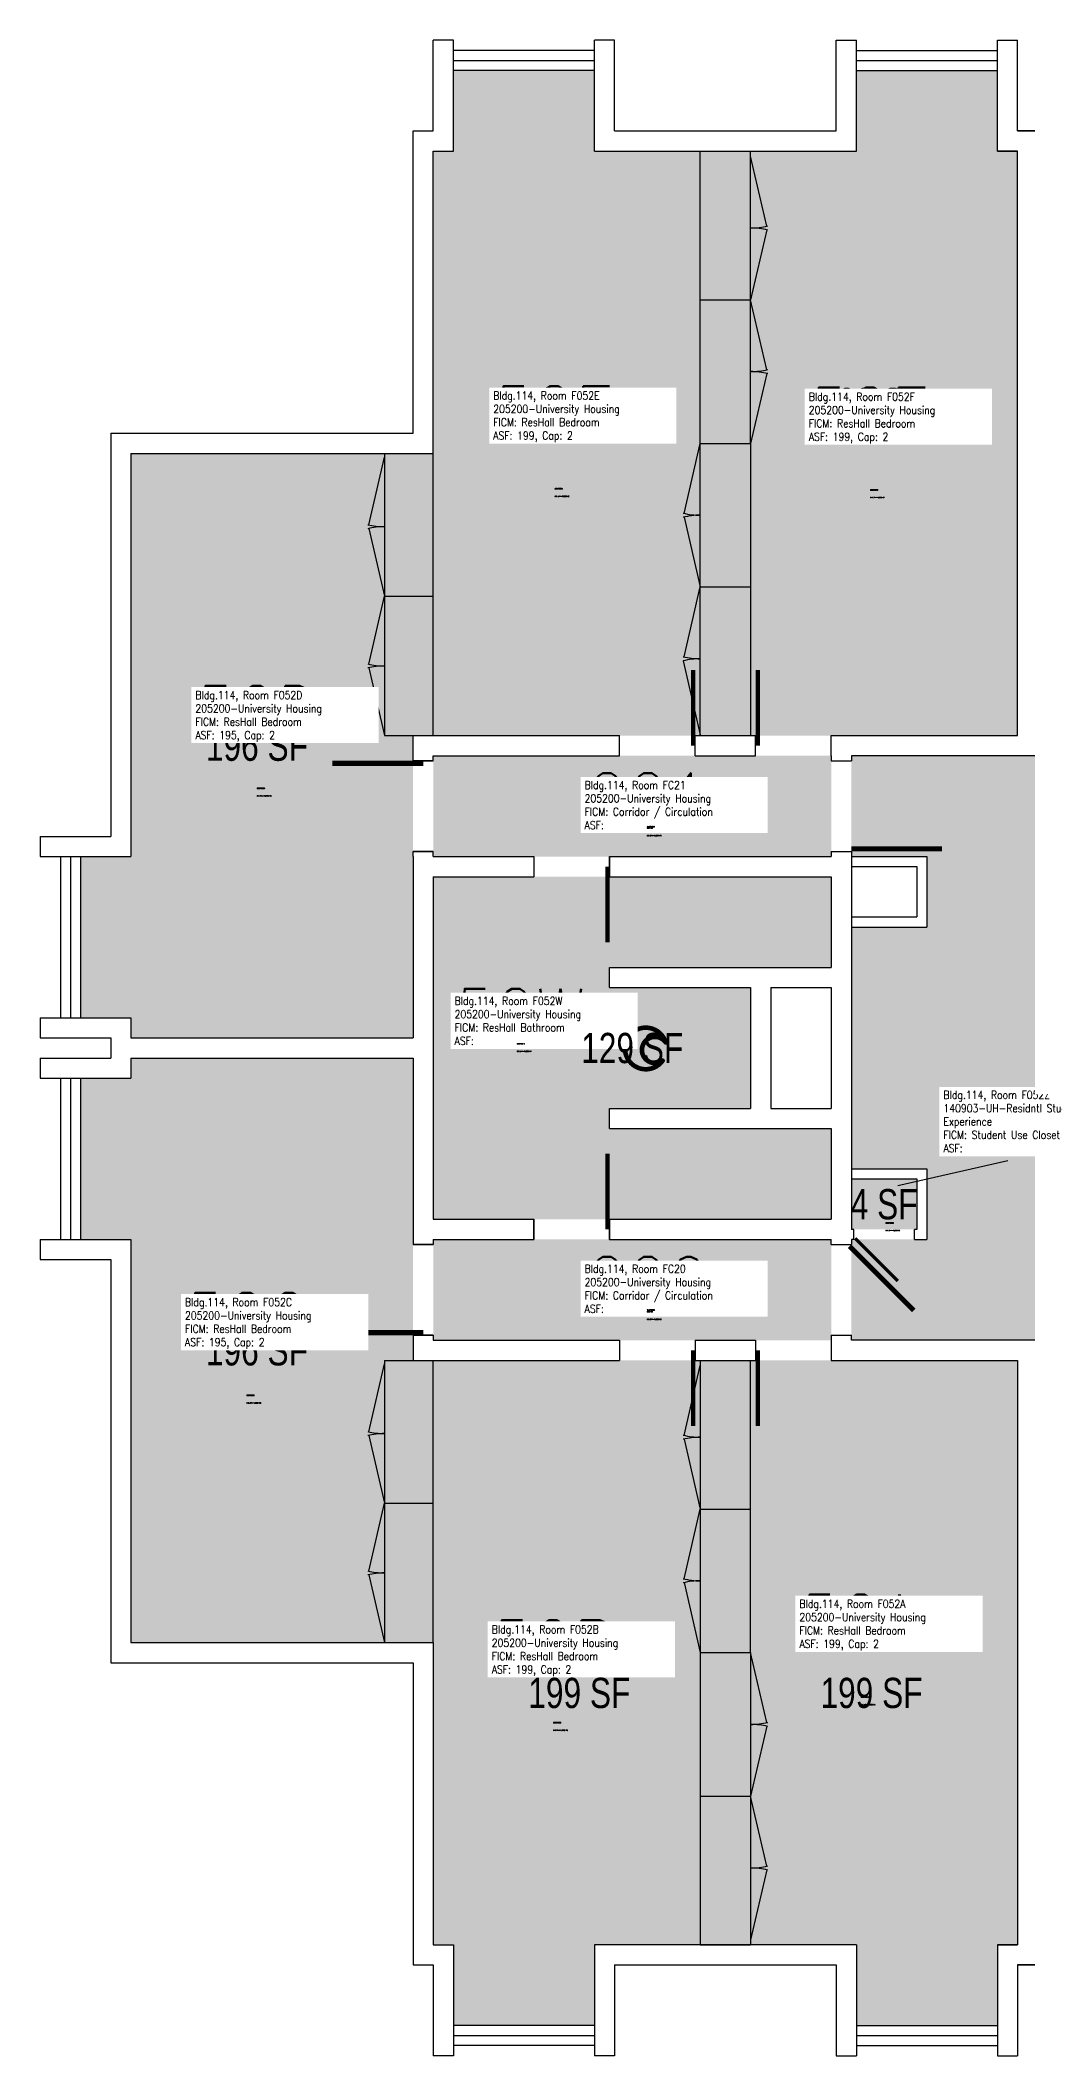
# Model space of a CAD drawing. Header units: inches. Extents: x 0 to 3144, y 0 to 2660.
# Drawn here: x 2260 to 2652, y 1860 to 2660 of the extents above; entities that cross this region are included whole.
import ezdxf
from ezdxf.enums import TextEntityAlignment as Align

# ---------------------------------------------------------------- set-up
doc = ezdxf.new("R2010")
doc.units = ezdxf.units.IN
doc.header["$LTSCALE"] = 10
doc.header["$MEASUREMENT"] = 0
doc.layers.get('0').update_dxf_attribs({"linetype": 'CONTINUOUS'})
for name, color, linetype in [('A-DOOR', 2, 'CONTINUOUS'), ('A-FLOR', 3, 'CONTINUOUS'), ('A-GLAZ', 1, 'CONTINUOUS'), ('A-GLAZ-SILL', 2, 'CONTINUOUS'), ('A-IDEN-CNUM', 7, 'CONTINUOUS'), ('A-IDEN-ICON', 4, 'CONTINUOUS'), ('A-IDEN-RNUM', 7, 'CONTINUOUS'), ('A-IDEN-SNUM', 4, 'CONTINUOUS'), ('A-IDEN-VNUM', 4, 'CONTINUOUS'), ('A-WALL', 5, 'CONTINUOUS'), ('AREA-TEXT', 3, 'CONTINUOUS'), ('Rooms-Category-Color', 7, 'CONTINUOUS'), ('Rooms-College-Color', 7, 'CONTINUOUS'), ('Rooms-Department-Color', 7, 'CONTINUOUS'), ('Rooms-Division-Color', 7, 'CONTINUOUS'), ('Rooms-Information', 7, 'CONTINUOUS')]:
    doc.layers.add(name, color=color, linetype=linetype)
doc.styles.add('AREA', font='arial.ttf', dxfattribs={"width": 0.75, "height": 24})
doc.styles.add('ROOMSNUMBER', font='txt.shx', dxfattribs={"height": 0.03})
doc.styles.add('ROOMVNUMBER', font='simplex.shx', dxfattribs={"width": 0.85})

# ---------------------------------------------------------------- blocks, each defined once
blk = doc.blocks.new('CPBATH')
at = {"color": 0, "linetype": 'ByBlock', "const_width": 0.0127}
for points in [[(0.0571, 0.0168, 0.861492), (-0.0551, 0, 1)], [(-0.0551, 0, 0.726902), (0.0487, -0.0337, 1)], [(0.0571, 0.0168, 0.729002), (-0.0084, -0.0042, 1)], [(-0.0084, -0.0042, 0.609468), (0.0487, -0.0337, 1)]]:
    blk.add_lwpolyline(points, format="xyb", dxfattribs=at)
at = {"color": 0, "linetype": 'ByBlock', "const_width": 0.00637}
for points in [[(0.0544, 0.0152, 1), (0.0599, 0.0184, 1)], [(0.0459, -0.0353, 1), (0.0515, -0.0321, 1)]]:
    blk.add_lwpolyline(points, format="xyb", close=True, dxfattribs=at)

msp = doc.modelspace()

# ---------------------------------------------------------------- hatches: boundary and pattern name
at = {"layer": 'Rooms-Category-Color', "true_color": 0x728ef3}
for points in [[(2416, 2384), (2416, 2616), (2424, 2616), (2424, 2648), (2480, 2648), (2480, 2616), (2532, 2616), (2532, 2384)], [(2648, 2384), (2648, 2616), (2640, 2616), (2640, 2648), (2584, 2648), (2584, 2616), (2532, 2616), (2532, 2384)], [(2408, 2264), (2408, 2384), (2416, 2384), (2416, 2496), (2296, 2496), (2296, 2336), (2276, 2336), (2276, 2272), (2296, 2272), (2296, 2264)], [(2822, 2212), (2822, 2308), (2792.01, 2308), (2792, 2336), (2822, 2336), (2822, 2376), (2582, 2376), (2582, 2336), (2612, 2336), (2612, 2308), (2582, 2308), (2582, 2212), (2612, 2212), (2612, 2184), (2582, 2184), (2582, 2144), (2822, 2144), (2822, 2182), (2822, 2208), (2796, 2208), (2796, 2184), (2792, 2184), (2792, 2212)], [(2416, 2328), (2416, 2192), (2574, 2192), (2574, 2228), (2486, 2228), (2486, 2236), (2542, 2236), (2542, 2284), (2486, 2284), (2486, 2292), (2574, 2292), (2574, 2328)], [(2408, 2256), (2408, 2136), (2416, 2136), (2416, 2024), (2296, 2024), (2296, 2184), (2276, 2184), (2276, 2248), (2296, 2248), (2296, 2256)], [(2582, 2208), (2582, 2188), (2608, 2188), (2608, 2208)], [(2416, 2136), (2416, 1904), (2424, 1904), (2424, 1872), (2480, 1872), (2480, 1904), (2532, 1904), (2532, 2136)], [(2648, 2136), (2648, 1904), (2640, 1904), (2640, 1872), (2584, 1872), (2584, 1904), (2532, 1904), (2532, 2136)]]:
    msp.add_hatch(color=171, dxfattribs=at).paths.add_polyline_path(points)
at = {"layer": 'Rooms-Category-Color', "true_color": 0xadadad}
for points in [[(2416, 2336), (2416, 2376), (2574, 2376), (2574, 2336)], [(2416, 2144), (2416, 2184), (2574, 2184), (2574, 2144)]]:
    msp.add_hatch(color=253, dxfattribs=at).paths.add_polyline_path(points)
at = {"layer": 'Rooms-College-Color', "true_color": 0xadadad}
for points in [[(2416, 2384), (2416, 2616), (2424, 2616), (2424, 2648), (2480, 2648), (2480, 2616), (2532, 2616), (2532, 2384)], [(2648, 2384), (2648, 2616), (2640, 2616), (2640, 2648), (2584, 2648), (2584, 2616), (2532, 2616), (2532, 2384)], [(2408, 2264), (2408, 2384), (2416, 2384), (2416, 2496), (2296, 2496), (2296, 2336), (2276, 2336), (2276, 2272), (2296, 2272), (2296, 2264)], [(2416, 2336), (2416, 2376), (2574, 2376), (2574, 2336)], [(2822, 2212), (2822, 2308), (2792.01, 2308), (2792, 2336), (2822, 2336), (2822, 2376), (2582, 2376), (2582, 2336), (2612, 2336), (2612, 2308), (2582, 2308), (2582, 2212), (2612, 2212), (2612, 2184), (2582, 2184), (2582, 2144), (2822, 2144), (2822, 2182), (2822, 2208), (2796, 2208), (2796, 2184), (2792, 2184), (2792, 2212)], [(2416, 2328), (2416, 2192), (2574, 2192), (2574, 2228), (2486, 2228), (2486, 2236), (2542, 2236), (2542, 2284), (2486, 2284), (2486, 2292), (2574, 2292), (2574, 2328)], [(2408, 2256), (2408, 2136), (2416, 2136), (2416, 2024), (2296, 2024), (2296, 2184), (2276, 2184), (2276, 2248), (2296, 2248), (2296, 2256)], [(2582, 2208), (2582, 2188), (2608, 2188), (2608, 2208)], [(2416, 2144), (2416, 2184), (2574, 2184), (2574, 2144)], [(2416, 2136), (2416, 1904), (2424, 1904), (2424, 1872), (2480, 1872), (2480, 1904), (2532, 1904), (2532, 2136)], [(2648, 2136), (2648, 1904), (2640, 1904), (2640, 1872), (2584, 1872), (2584, 1904), (2532, 1904), (2532, 2136)]]:
    msp.add_hatch(color=253, dxfattribs=at).paths.add_polyline_path(points)
at = {"layer": 'Rooms-Department-Color', "true_color": 0x604aed}
for points in [[(2416, 2384), (2416, 2616), (2424, 2616), (2424, 2648), (2480, 2648), (2480, 2616), (2532, 2616), (2532, 2384)], [(2648, 2384), (2648, 2616), (2640, 2616), (2640, 2648), (2584, 2648), (2584, 2616), (2532, 2616), (2532, 2384)], [(2408, 2264), (2408, 2384), (2416, 2384), (2416, 2496), (2296, 2496), (2296, 2336), (2276, 2336), (2276, 2272), (2296, 2272), (2296, 2264)], [(2822, 2212), (2822, 2308), (2792.01, 2308), (2792, 2336), (2822, 2336), (2822, 2376), (2582, 2376), (2582, 2336), (2612, 2336), (2612, 2308), (2582, 2308), (2582, 2212), (2612, 2212), (2612, 2184), (2582, 2184), (2582, 2144), (2822, 2144), (2822, 2182), (2822, 2208), (2796, 2208), (2796, 2184), (2792, 2184), (2792, 2212)], [(2416, 2328), (2416, 2192), (2574, 2192), (2574, 2228), (2486, 2228), (2486, 2236), (2542, 2236), (2542, 2284), (2486, 2284), (2486, 2292), (2574, 2292), (2574, 2328)], [(2408, 2256), (2408, 2136), (2416, 2136), (2416, 2024), (2296, 2024), (2296, 2184), (2276, 2184), (2276, 2248), (2296, 2248), (2296, 2256)], [(2582, 2208), (2582, 2188), (2608, 2188), (2608, 2208)], [(2416, 2136), (2416, 1904), (2424, 1904), (2424, 1872), (2480, 1872), (2480, 1904), (2532, 1904), (2532, 2136)], [(2648, 2136), (2648, 1904), (2640, 1904), (2640, 1872), (2584, 1872), (2584, 1904), (2532, 1904), (2532, 2136)]]:
    msp.add_hatch(color=173, dxfattribs=at).paths.add_polyline_path(points)
at = {"layer": 'Rooms-Department-Color', "true_color": 0xacacac}
for points in [[(2416, 2336), (2416, 2376), (2574, 2376), (2574, 2336)], [(2416, 2144), (2416, 2184), (2574, 2184), (2574, 2144)]]:
    msp.add_hatch(color=253, dxfattribs=at).paths.add_polyline_path(points)
at = {"layer": 'Rooms-Division-Color', "true_color": 0x604aed}
for points in [[(2416, 2384), (2416, 2616), (2424, 2616), (2424, 2648), (2480, 2648), (2480, 2616), (2532, 2616), (2532, 2384)], [(2648, 2384), (2648, 2616), (2640, 2616), (2640, 2648), (2584, 2648), (2584, 2616), (2532, 2616), (2532, 2384)], [(2408, 2264), (2408, 2384), (2416, 2384), (2416, 2496), (2296, 2496), (2296, 2336), (2276, 2336), (2276, 2272), (2296, 2272), (2296, 2264)], [(2822, 2212), (2822, 2308), (2792.01, 2308), (2792, 2336), (2822, 2336), (2822, 2376), (2582, 2376), (2582, 2336), (2612, 2336), (2612, 2308), (2582, 2308), (2582, 2212), (2612, 2212), (2612, 2184), (2582, 2184), (2582, 2144), (2822, 2144), (2822, 2182), (2822, 2208), (2796, 2208), (2796, 2184), (2792, 2184), (2792, 2212)], [(2416, 2328), (2416, 2192), (2574, 2192), (2574, 2228), (2486, 2228), (2486, 2236), (2542, 2236), (2542, 2284), (2486, 2284), (2486, 2292), (2574, 2292), (2574, 2328)], [(2408, 2256), (2408, 2136), (2416, 2136), (2416, 2024), (2296, 2024), (2296, 2184), (2276, 2184), (2276, 2248), (2296, 2248), (2296, 2256)], [(2582, 2208), (2582, 2188), (2608, 2188), (2608, 2208)], [(2416, 2136), (2416, 1904), (2424, 1904), (2424, 1872), (2480, 1872), (2480, 1904), (2532, 1904), (2532, 2136)], [(2648, 2136), (2648, 1904), (2640, 1904), (2640, 1872), (2584, 1872), (2584, 1904), (2532, 1904), (2532, 2136)]]:
    msp.add_hatch(color=173, dxfattribs=at).paths.add_polyline_path(points)
at = {"layer": 'Rooms-Division-Color', "true_color": 0xadadad}
for points in [[(2416, 2336), (2416, 2376), (2574, 2376), (2574, 2336)], [(2416, 2144), (2416, 2184), (2574, 2184), (2574, 2144)]]:
    msp.add_hatch(color=253, dxfattribs=at).paths.add_polyline_path(points)

# ---------------------------------------------------------------- linework, layer by layer
at = {"layer": 'A-DOOR'}
for points in [[(2519.17, 2380, 1.67, 1.67, 0), (2519.17, 2410, 0, 0, 0.414214), (2490, 2380, 0, 0, 0.814237)], [(2544.83, 2380, 1.67, 1.67, 0), (2544.83, 2410, 0, 0, -0.414214), (2574, 2380, 0, 0, -0.814237)], [(2412, 2373, 2, 2, 0), (2376, 2373, 0, 0, 0.414214), (2412, 2338, 0, 0, 0.814237)], [(2582, 2339, 2, 2, 0), (2618, 2339, 0, 0, 0.414214), (2582, 2374, 0, 0, 0.814237)], [(2485.17, 2332, 1.67, 1.67, 0), (2485.17, 2302, 0, 0, -0.414214), (2456, 2332, 0, 0, -0.814237)], [(2485.17, 2188, 1.67, 1.67, 0), (2485.17, 2218, 0, 0, 0.414214), (2456, 2188, 0, 0, 0.814237)], [(2583.47, 2184.47, 1.33, 1.33, 0), (2600.44, 2167.5, 0, 0, 0.195255), (2607.14, 2184, 0, 0, 0.195255)], [(2412, 2147, 2, 2, 0), (2376, 2147, 0, 0, -0.414214), (2412, 2182, 0, 0, -0.814237)], [(2581.29, 2181.29, 2, 2, 0), (2606.75, 2155.84, 0, 0, -0.195255), (2582, 2145.79, 0, 0, -0.195255)], [(2519.17, 2140, 1.67, 1.67, 0), (2519.17, 2110, 0, 0, -0.414214), (2490, 2140, 0, 0, -0.814237)], [(2544.83, 2140, 1.67, 1.67, 0), (2544.83, 2110, 0, 0, 0.414214), (2574, 2140, 0, 0, 0.814237)]]:
    msp.add_lwpolyline(points, format="xyseb", dxfattribs=at)
at = {"layer": 'A-FLOR'}
for p, q in [((2522, 2616), (2542, 2616)), ((2522, 2500), (2522, 2616)), ((2542, 2500), (2542, 2616)), ((2548.41, 2586.23), (2542, 2614)), ((2548.41, 2584.77), (2542, 2557)), ((2522, 2557), (2542, 2557)), ((2548.41, 2529.23), (2542, 2557)), ((2548.41, 2527.77), (2542, 2500)), ((2515.59, 2472.23), (2522, 2500)), ((2522, 2500), (2542, 2500)), ((2522, 2443), (2522, 2500)), ((2542, 2500), (2542, 2384)), ((2390.38, 2467.64), (2396.6, 2494.58)), ((2396.6, 2496), (2416, 2496)), ((2396.6, 2496), (2396.6, 2439.29)), ((2396.6, 2494.58), (2396.6, 2439.29)), ((2416, 2384), (2416, 2496)), ((2390.38, 2466.23), (2396.6, 2439.29)), ((2515.59, 2470.77), (2522, 2443)), ((2515.59, 2415.23), (2522, 2443)), ((2522, 2443), (2542, 2443)), ((2522, 2384), (2522, 2443)), ((2522, 2386), (2522, 2443)), ((2390.38, 2412.35), (2396.6, 2439.29)), ((2396.6, 2439.29), (2416, 2439.29)), ((2396.6, 2439.29), (2396.6, 2384)), ((2390.38, 2410.94), (2396.6, 2384)), ((2515.23, 2413.68), (2522, 2384.37)), ((2396.6, 2384), (2416, 2384)), ((2390.38, 2107.64), (2396.6, 2134.58)), ((2396.6, 2136), (2416, 2136)), ((2396.6, 2136), (2396.6, 2079.29)), ((2396.6, 2134.58), (2396.6, 2079.29)), ((2416, 2024), (2416, 2136)), ((2515.59, 2106.23), (2522, 2134)), ((2522, 2136), (2522, 2077)), ((2522, 2134), (2522, 2077)), ((2542, 2020), (2542, 2136)), ((2390.38, 2106.23), (2396.6, 2079.29)), ((2515.59, 2104.77), (2522, 2077)), ((2390.38, 2052.35), (2396.6, 2079.29)), ((2396.6, 2079.29), (2416, 2079.29)), ((2396.6, 2079.29), (2396.6, 2024)), ((2515.59, 2049.23), (2522, 2077)), ((2522, 2077), (2542, 2077)), ((2522, 2077), (2522, 2020)), ((2390.38, 2050.94), (2396.6, 2024)), ((2515.59, 2047.77), (2522, 2020)), ((2396.6, 2024), (2416, 2024)), ((2522, 2020), (2542, 2020)), ((2522, 2020), (2522, 1904)), ((2548.41, 1992.23), (2542, 2020)), ((2542, 2020), (2542, 1904)), ((2548.41, 1990.77), (2542, 1963)), ((2522, 1963), (2542, 1963)), ((2548.41, 1935.23), (2542, 1963)), ((2548.41, 1933.77), (2542, 1906)), ((2522, 1904), (2542, 1904))]:
    msp.add_line(p, q, dxfattribs=at)
for centre, radius, start, end in [((2542, 2614), 28.5, 270, 283.7374), ((2542, 2557), 28.5, 76.2626, 90), ((2542, 2557), 28.5, 270, 283.7374), ((2542, 2500), 28.5, 76.2626, 90), ((2522, 2500), 28.5, 256.2626, 270), ((2396.6, 2494.58), 27.64, 256.2626, 270), ((2396.6, 2439.29), 27.64, 90, 103.7374), ((2522, 2443), 28.5, 90, 103.7374), ((2396.6, 2439.29), 27.64, 256.2626, 270), ((2396.6, 2384), 27.64, 90, 103.7374), ((2522, 2443), 28.5, 256.2626, 270), ((2522, 2386), 28.5, 90, 103.7374), ((2396.6, 2134.58), 27.64, 256.2626, 270), ((2396.6, 2079.29), 27.64, 90, 103.7374), ((2522, 2134), 28.5, 256.2626, 270), ((2522, 2077), 28.5, 90, 103.7374), ((2396.6, 2079.29), 27.64, 256.2626, 270), ((2396.6, 2024), 27.64, 90, 103.7374), ((2522, 2077), 28.5, 256.2626, 270), ((2522, 2020), 28.5, 90, 103.7374), ((2542, 2020), 28.5, 270, 283.7374), ((2542, 1963), 28.5, 76.2626, 90), ((2542, 1963), 28.5, 270, 283.7374), ((2542, 1906), 28.5, 76.2626, 90)]:
    msp.add_arc(centre, radius, start, end, dxfattribs=at)
at = {"layer": 'A-GLAZ'}
for p, q in [((2424, 2652), (2480, 2652)), ((2584, 2652), (2640, 2652)), ((2272, 2336), (2272, 2272)), ((2272, 2248), (2272, 2184)), ((2424, 1868), (2480, 1868)), ((2584, 1868), (2640, 1868))]:
    msp.add_line(p, q, dxfattribs=at)
at = {"layer": 'A-GLAZ-SILL'}
for p, q in [((2480, 2656), (2424, 2656)), ((2584, 2656), (2640, 2656)), ((2480, 2648), (2424, 2648)), ((2584, 2648), (2640, 2648)), ((2268, 2336), (2268, 2272)), ((2276, 2336), (2276, 2272)), ((2268, 2248), (2268, 2184)), ((2276, 2248), (2276, 2184)), ((2480, 1872), (2424, 1872)), ((2584, 1872), (2640, 1872)), ((2480, 1864), (2424, 1864)), ((2584, 1864), (2640, 1864))]:
    msp.add_line(p, q, dxfattribs=at)
at = {"layer": 'A-IDEN-VNUM'}
msp.add_lwpolyline([(2644.05, 2215.18), (2600.46, 2205.29)], dxfattribs=at)
at = {"layer": 'A-WALL'}
for p, q in [((2416, 2624), (2416, 2660)), ((2424, 2660), (2416, 2660)), ((2424, 2616), (2424, 2660)), ((2480, 2616), (2480, 2660)), ((2488, 2660), (2480, 2660)), ((2488, 2624), (2488, 2660)), ((2576, 2624), (2576, 2660)), ((2576, 2660), (2584, 2660)), ((2584, 2616), (2584, 2660)), ((2640, 2616), (2640, 2660)), ((2640, 2660), (2648, 2660)), ((2648, 2624), (2648, 2660)), ((2408, 2504), (2408, 2624)), ((2408, 2624), (2416, 2624)), ((2488, 2624), (2576, 2624)), ((2656, 2624), (2648, 2624)), ((2648, 2624), (2656, 2624)), ((2656, 2624), (2648, 2624)), ((2648, 2624), (2656, 2624)), ((2416, 2496), (2416, 2616)), ((2416, 2616), (2424, 2616)), ((2480, 2616), (2584, 2616)), ((2648, 2616), (2640, 2616)), ((2640, 2616), (2648, 2616)), ((2648, 2616), (2640, 2616)), ((2640, 2616), (2648, 2616)), ((2648, 2384), (2648, 2616)), ((2288, 2504), (2288, 2344)), ((2288, 2504), (2408, 2504)), ((2296, 2496), (2296, 2336)), ((2296, 2496), (2416, 2496)), ((2408, 2376), (2408, 2384)), ((2408, 2384), (2490, 2384)), ((2416, 2376), (2490, 2376)), ((2416, 2374), (2416, 2376)), ((2490, 2376), (2490, 2384)), ((2490, 2376), (2490, 2384)), ((2520, 2384), (2544, 2384)), ((2520, 2376), (2520, 2384)), ((2520, 2376), (2520, 2384)), ((2544, 2376), (2544, 2384)), ((2544, 2376), (2544, 2384)), ((2574, 2384), (2648, 2384)), ((2574, 2376), (2574, 2384)), ((2574, 2376), (2574, 2384)), ((2408, 2374), (2408, 2376)), ((2408, 2374), (2416, 2374)), ((2416, 2374), (2408, 2374)), ((2520, 2376), (2544, 2376)), ((2574, 2376), (2574, 2374)), ((2574, 2374), (2582, 2374)), ((2582, 2376), (2582, 2374)), ((2710, 2376), (2582, 2376)), ((2260, 2344), (2288, 2344)), ((2260, 2344), (2260, 2336)), ((2408, 2338), (2416, 2338)), ((2408, 2336), (2408, 2338)), ((2416, 2338), (2408, 2338)), ((2416, 2336), (2416, 2338)), ((2574, 2338), (2574, 2336)), ((2574, 2338), (2582, 2338)), ((2582, 2338), (2582, 2188)), ((2260, 2336), (2296, 2336)), ((2408, 2336), (2408, 2264)), ((2416, 2336), (2456, 2336)), ((2456, 2336), (2456, 2328)), ((2456, 2336), (2456, 2328)), ((2486, 2336), (2574, 2336)), ((2486, 2328), (2486, 2336)), ((2486, 2336), (2486, 2328)), ((2582, 2336), (2612, 2336)), ((2582, 2332), (2608, 2332)), ((2608, 2332), (2608, 2312)), ((2612, 2336), (2612, 2308)), ((2416, 2328), (2416, 2192)), ((2416, 2328), (2456, 2328)), ((2486, 2328), (2574, 2328)), ((2574, 2328), (2574, 2292)), ((2582, 2312), (2608, 2312)), ((2582, 2308), (2612, 2308)), ((2486, 2292), (2574, 2292)), ((2486, 2284), (2486, 2292)), ((2486, 2284), (2542, 2284)), ((2542, 2284), (2542, 2236)), ((2550, 2284), (2550, 2236)), ((2550, 2284), (2574, 2284)), ((2574, 2284), (2574, 2236)), ((2260, 2272), (2260, 2264)), ((2260, 2272), (2296, 2272)), ((2296, 2272), (2296, 2264)), ((2260, 2264), (2288, 2264)), ((2288, 2264), (2288, 2256)), ((2296, 2264), (2408, 2264)), ((2260, 2256), (2288, 2256)), ((2260, 2256), (2260, 2248)), ((2296, 2256), (2408, 2256)), ((2296, 2256), (2296, 2248)), ((2408, 2256), (2408, 2184)), ((2260, 2248), (2296, 2248)), ((2486, 2236), (2542, 2236)), ((2486, 2228), (2486, 2236)), ((2550, 2236), (2574, 2236)), ((2486, 2228), (2574, 2228)), ((2574, 2228), (2574, 2192)), ((2582, 2212), (2612, 2212)), ((2612, 2212), (2612, 2184)), ((2582, 2208), (2608, 2208)), ((2608, 2208), (2608, 2188)), ((2416, 2192), (2456, 2192)), ((2456, 2192), (2456, 2184)), ((2456, 2184), (2456, 2192)), ((2486, 2192), (2574, 2192)), ((2486, 2192), (2486, 2184)), ((2486, 2184), (2486, 2192)), ((2583, 2188), (2582, 2188)), ((2583, 2184), (2583, 2188)), ((2607, 2184), (2607, 2188)), ((2608, 2188), (2607, 2188)), ((2260, 2184), (2296, 2184)), ((2260, 2184), (2260, 2176)), ((2296, 2184), (2296, 2024)), ((2408, 2184), (2408, 2182)), ((2408, 2182), (2416, 2182)), ((2416, 2182), (2408, 2182)), ((2416, 2184), (2456, 2184)), ((2416, 2184), (2416, 2182)), ((2486, 2184), (2574, 2184)), ((2574, 2182), (2574, 2184)), ((2574, 2182), (2582, 2182)), ((2583, 2184), (2582, 2184)), ((2582, 2184), (2582, 2182)), ((2607, 2184), (2612, 2184)), ((2260, 2176), (2288, 2176)), ((2288, 2176), (2288, 2016)), ((2408, 2146), (2416, 2146)), ((2408, 2146), (2408, 2144)), ((2416, 2146), (2408, 2146)), ((2416, 2146), (2416, 2144)), ((2574, 2146), (2574, 2136)), ((2574, 2146), (2582, 2146)), ((2582, 2144), (2582, 2146)), ((2408, 2144), (2408, 2136)), ((2416, 2144), (2490, 2144)), ((2490, 2144), (2490, 2136)), ((2490, 2144), (2490, 2136)), ((2520, 2144), (2520, 2136)), ((2520, 2144), (2544, 2144)), ((2520, 2144), (2520, 2136)), ((2544, 2144), (2544, 2136)), ((2544, 2144), (2544, 2136)), ((2574, 2144), (2574, 2136)), ((2658, 2144), (2582, 2144)), ((2408, 2136), (2490, 2136)), ((2520, 2136), (2544, 2136)), ((2574, 2136), (2648, 2136)), ((2648, 2136), (2648, 1904)), ((2296, 2024), (2416, 2024)), ((2416, 2024), (2416, 1904)), ((2416, 2024), (2416, 1904)), ((2288, 2016), (2408, 2016)), ((2408, 2016), (2408, 1896)), ((2408, 2016), (2408, 1896)), ((2416, 1904), (2424, 1904)), ((2424, 1904), (2424, 1860)), ((2480, 1904), (2480, 1860)), ((2584, 1904), (2480, 1904)), ((2584, 1904), (2584, 1860)), ((2648, 1904), (2640, 1904)), ((2640, 1904), (2648, 1904)), ((2648, 1904), (2640, 1904)), ((2640, 1904), (2640, 1860)), ((2408, 1896), (2416, 1896)), ((2416, 1896), (2416, 1860)), ((2488, 1896), (2488, 1860)), ((2488, 1896), (2576, 1896)), ((2576, 1896), (2576, 1860)), ((2656, 1896), (2648, 1896)), ((2648, 1896), (2656, 1896)), ((2656, 1896), (2648, 1896)), ((2648, 1896), (2648, 1860)), ((2424, 1860), (2416, 1860)), ((2488, 1860), (2480, 1860)), ((2576, 1860), (2584, 1860)), ((2640, 1860), (2648, 1860))]:
    msp.add_line(p, q, dxfattribs=at)

# ---------------------------------------------------------------- block references
at = {"layer": 'A-IDEN-ICON', "xscale": 144, "yscale": 144, "zscale": 144}
msp.add_blockref('CPBATH', (2500.05, 2259.82), dxfattribs=at)

# ---------------------------------------------------------------- texts
at = {"layer": 'A-IDEN-CNUM', "style": 'ROOMSNUMBER'}
for s, p in [('CAD #114-F_0052-0E', (2464.28, 2478.8)), ('CAD #114-F_0052-0F', (2589.56, 2478.34)), ('CAD #114-F_0052-0D', (2346.05, 2359.89)), ('CAD #114-F_C201-00', (2500.83, 2344.14)), ('CAD #114-F_0052-0W', (2449.22, 2258.48)), ('CAD #114-F_0052-0Z', (2595.67, 2187.38)), ('CAD #114-F_C200-00', (2500.83, 2152.14)), ('CAD #114-F_0052-0C', (2341.91, 2118.93)), ('CAD #114-F_0052-0A', (2585.83, 1999.17)), ('CAD #114-F_0052-0B', (2463.69, 1989.01))]:
    msp.add_text(s, height=0.36, rotation=360, dxfattribs=at).set_placement(p)
at = {"layer": 'A-IDEN-RNUM', "style": 'ROOMSNUMBER'}
for s, p in [('0052-E0', (2464.28, 2481.8)), ('0052-F0', (2589.56, 2481.34)), ('0052-D0', (2346.05, 2362.89)), ('0C21-00', (2500.83, 2347.14)), ('0052-W0', (2449.22, 2261.48)), ('0052-Z0', (2595.67, 2190.38)), ('0C20-00', (2500.83, 2155.14)), ('0052-C0', (2341.91, 2121.93)), ('0052-A0', (2585.83, 2002.17)), ('0052-B0', (2463.69, 1992.01))]:
    msp.add_text(s, height=0.36, rotation=360, dxfattribs=at).set_placement(p)
at = {"layer": 'A-IDEN-SNUM', "style": 'ROOMSNUMBER'}
for s, p in [('1140F052E0', (2464.28, 2481.8)), ('1140F052F0', (2589.56, 2481.34)), ('1140F052D0', (2346.05, 2362.89)), ('1140FC2100', (2500.83, 2347.63)), ('1140F052W0', (2449.22, 2261.48)), ('1140F052Z0', (2595.67, 2190.38)), ('1140FC2000', (2500.83, 2155.84)), ('1140F052C0', (2341.91, 2121.93)), ('1140F052A0', (2585.83, 2002.17)), ('1140F052B0', (2463.69, 1992.01))]:
    msp.add_text(s, height=0.36, rotation=360, dxfattribs=at).set_placement(p)
at = {"layer": 'A-IDEN-VNUM', "style": 'ROOMVNUMBER', "width": 0.85}
for s, p in [('52E', (2439.81, 2500.46)), ('52F', (2565.09, 2500)), ('52D', (2321.58, 2381.54)), ('C21', (2476.08, 2346.91)), ('52W', (2424.46, 2261.25)), ('52Z', (2618.53, 2218.62)), ('C20', (2476.08, 2154.91)), ('52C', (2317.44, 2140.58)), ('52A', (2561.36, 2020.83)), ('52B', (2439.22, 2010.66))]:
    msp.add_text(s, height=22.238, rotation=360, dxfattribs=at).set_placement(p)
at = {"layer": 'AREA-TEXT', "style": 'AREA', "width": 0.75}
for s, p in [('199 SF', (2474, 2516)), ('199 SF', (2590, 2516)), ('196 SF', (2346, 2380)), ('44 SF', (2495, 2356)), ('129 SF', (2495, 2260)), ('4 SF', (2595, 2198)), ('44 SF', (2495, 2164)), ('196 SF', (2346, 2140)), ('199 SF', (2474, 2004)), ('199 SF', (2590, 2004))]:
    msp.add_text(s, height=12, dxfattribs=at).set_placement(p, align=Align.MIDDLE_CENTER)

# ---------------------------------------------------------------- next in the draw order: texts
at = {"layer": 'Rooms-Information', "char_height": 3.1768, "width": 71.1604, "attachment_point": 7, "style": 'ROOMVNUMBER', "bg_fill": 3, "box_fill_scale": 1.5, "bg_fill_color": 256, "bg_fill_true_color": 13158600, "bg_fill_transparency": 0}
for s, insert in [('Bldg.114, Room F052E^M^J205200-University Housing^M^JFICM: ResHall Bedroom^M^JASF: 199, Cap: 2', (2439.81, 2500.46)), ('Bldg.114, Room F052F^M^J205200-University Housing^M^JFICM: ResHall Bedroom^M^JASF: 199, Cap: 2', (2565.09, 2500)), ('Bldg.114, Room F052D^M^J205200-University Housing^M^JFICM: ResHall Bedroom^M^JASF: 195, Cap: 2', (2321.58, 2381.54)), ('Bldg.114, Room FC21^M^J205200-University Housing^M^JFICM: Corridor / Circulation^M^JASF: ', (2476.08, 2346.91)), ('Bldg.114, Room F052W^M^J205200-University Housing^M^JFICM: ResHall Bathroom^M^JASF: ', (2424.46, 2261.25)), ('Bldg.114, Room F052Z^M^J140903-UH-Residntl Student Experience^M^JFICM: Student Use Closet^M^JASF: ', (2618.53, 2218.62)), ('Bldg.114, Room FC20^M^J205200-University Housing^M^JFICM: Corridor / Circulation^M^JASF: ', (2476.08, 2154.91)), ('Bldg.114, Room F052C^M^J205200-University Housing^M^JFICM: ResHall Bedroom^M^JASF: 195, Cap: 2', (2317.44, 2140.58)), ('Bldg.114, Room F052A^M^J205200-University Housing^M^JFICM: ResHall Bedroom^M^JASF: 199, Cap: 2', (2561.36, 2020.83)), ('Bldg.114, Room F052B^M^J205200-University Housing^M^JFICM: ResHall Bedroom^M^JASF: 199, Cap: 2', (2439.22, 2010.66))]:
    msp.add_mtext(s, dxfattribs=dict(at, insert=insert))

doc.saveas('drawing.dxf')
